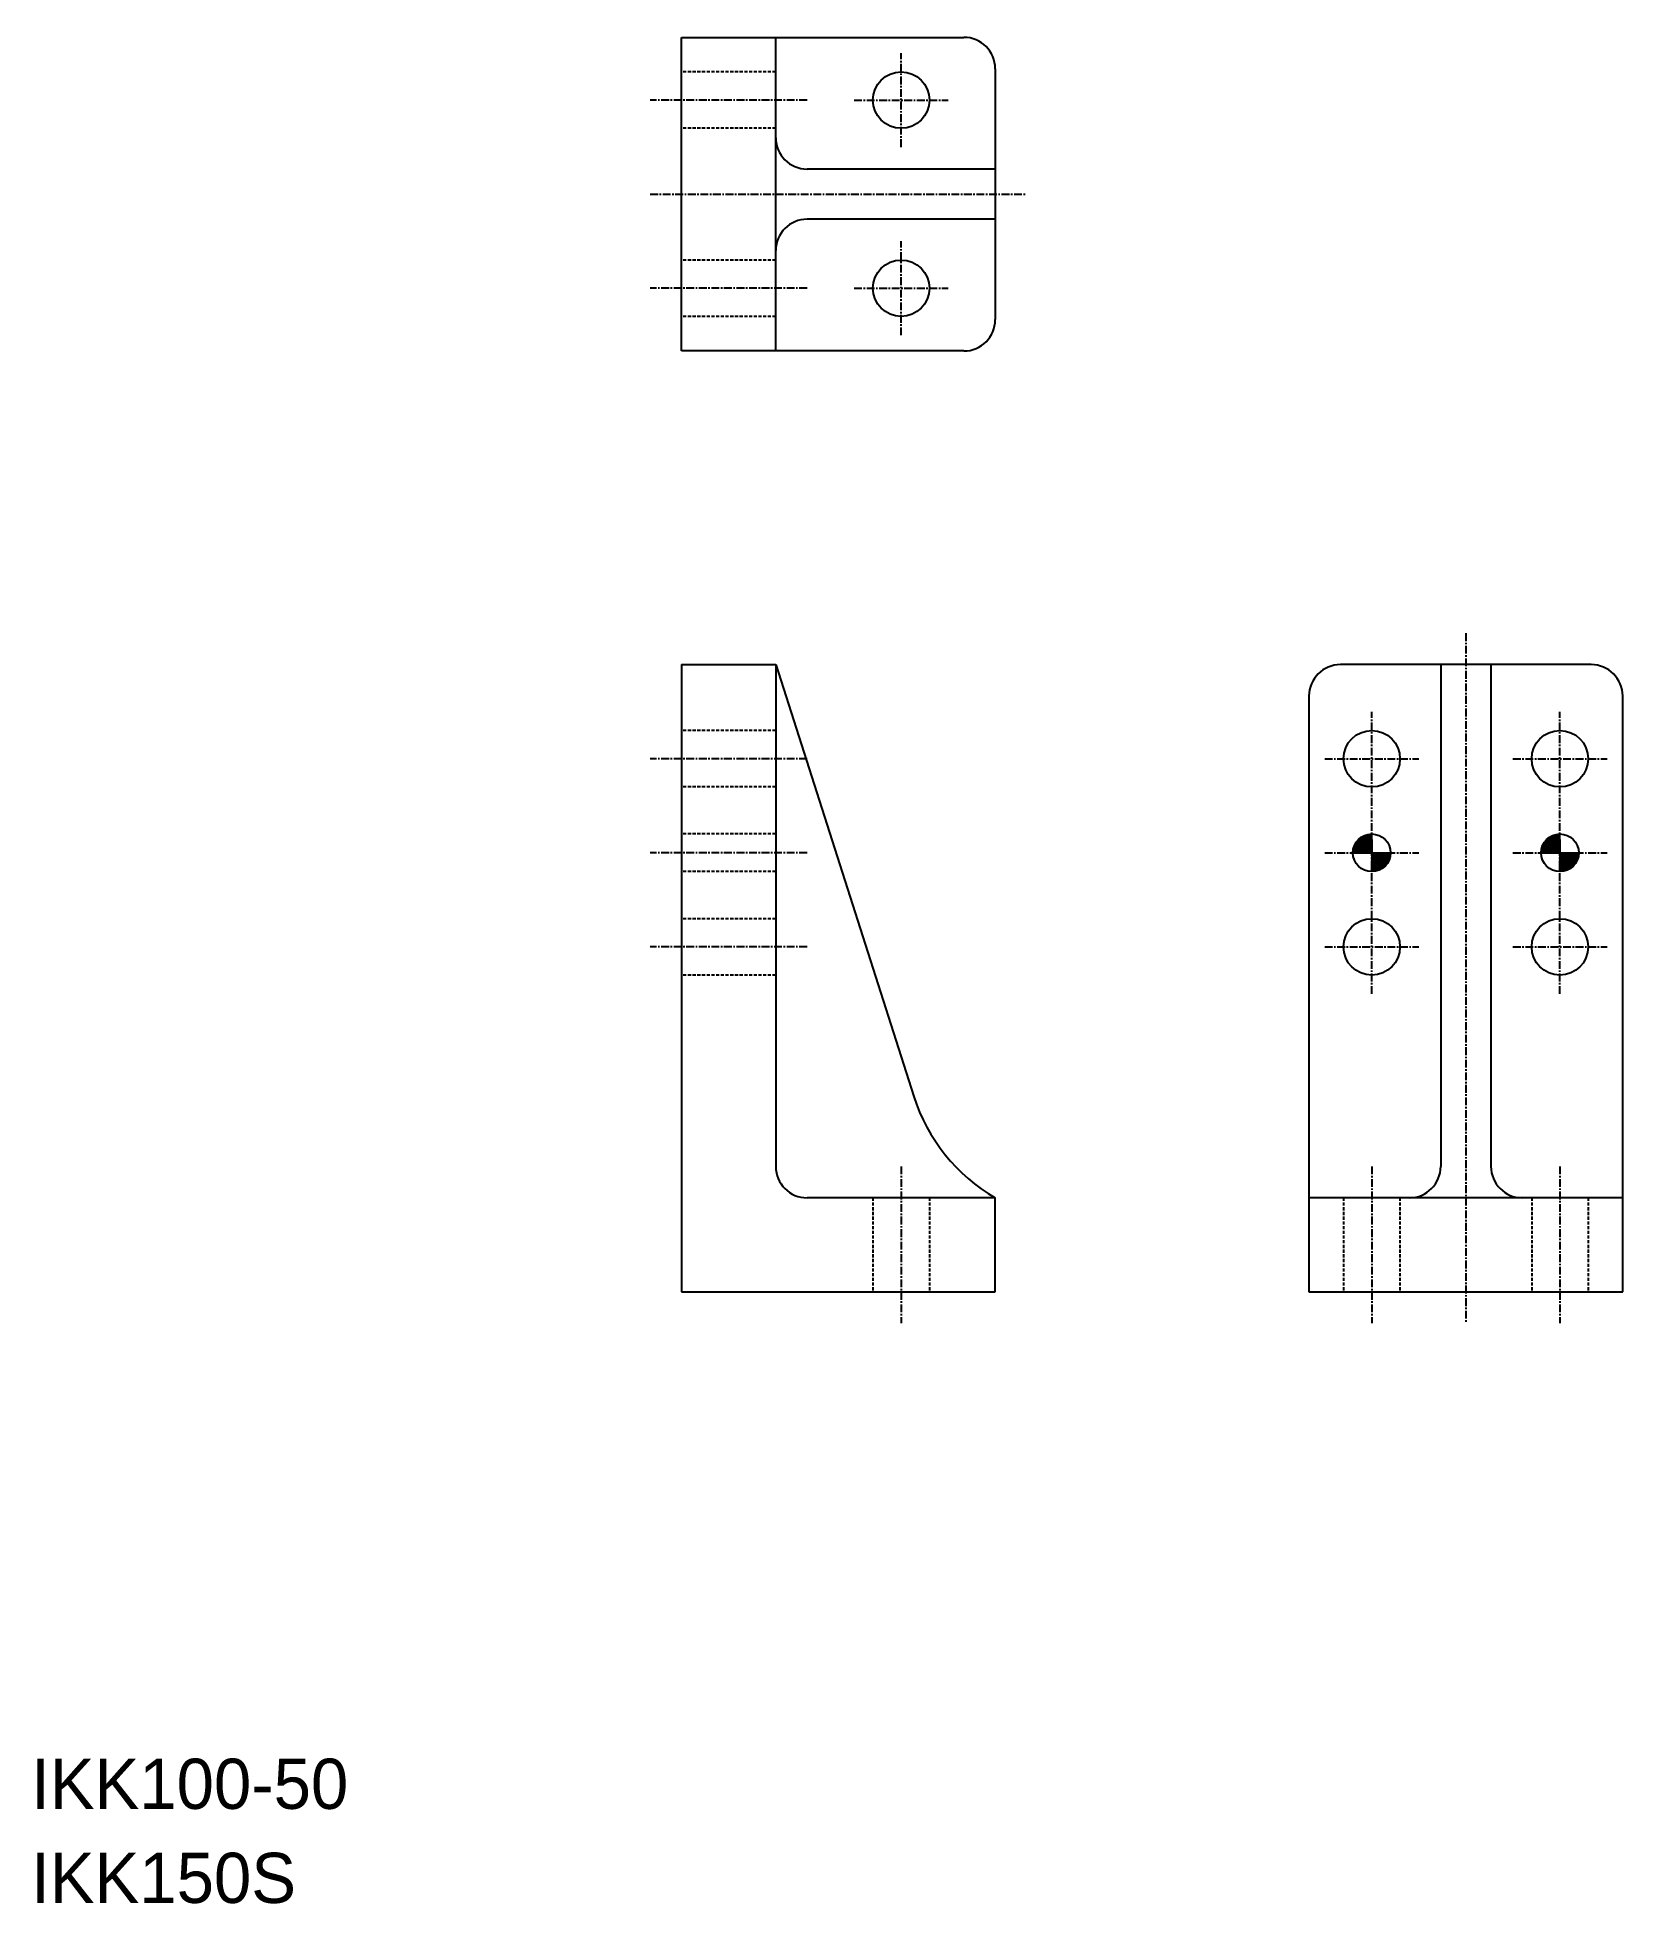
# Model space of a CAD drawing. Extents: x -2484 to -2231, y -604 to -307.
import ezdxf

# ---------------------------------------------------------------- set-up
doc = ezdxf.new("R2010")
doc.units = 0
doc.linetypes.add('CENTER', pattern=[2, 1.25, -0.25, 0.25, -0.25])
doc.linetypes.add('DASHED', pattern=[0.75, 0.5, -0.25])
doc.layers.get('0').update_dxf_attribs({"linetype": 'CONTINUOUS'})
doc.layers.add('CENTER', color=1, linetype='CENTER')

# ---------------------------------------------------------------- blocks, each defined once
blk = doc.blocks.new('*U2')
at = {"color": 7, "linetype": 'CONTINUOUS'}
for p, q in [((-2271.17, -433.86), (-2273.29, -434.74)), ((-2271.17, -434.74), (-2271.17, -433.86)), ((-2273.29, -434.74), (-2274.17, -436.86)), ((-2274.17, -436.86), (-2271.17, -436.86)), ((-2271.17, -434.74), (-2271.17, -436.86)), ((-2271.17, -436.86), (-2268.17, -436.86)), ((-2271.17, -436.86), (-2271.17, -438.98)), ((-2268.17, -436.86), (-2269.05, -438.98)), ((-2269.05, -438.98), (-2271.17, -439.86)), ((-2271.17, -439.86), (-2271.17, -438.98))]:
    blk.add_line(p, q, dxfattribs=at)
for points in [[(-2271.17, -433.86), (-2273.29, -434.74), (-2271.17, -434.74)], [(-2273.29, -434.74), (-2274.17, -436.86), (-2271.17, -436.86)], [(-2274.17, -436.86), (-2274.17, -436.86), (-2271.17, -436.86)], [(-2271.17, -436.86), (-2271.17, -436.86), (-2268.17, -436.86)], [(-2271.17, -436.86), (-2271.17, -438.98), (-2269.05, -438.98)]]:
    blk.add_solid(points, dxfattribs=at)
at = {"color": 7, "linetype": 'CONTINUOUS', "extrusion": (0, 0, -1)}
for points in [[(2273.29, -434.74), (2271.17, -434.74), (2271.17, -436.86)], [(2271.17, -436.86), (2268.17, -436.86), (2269.05, -438.98)], [(2271.17, -438.98), (2269.05, -438.98), (2271.17, -439.86)]]:
    blk.add_solid(points, dxfattribs=at)
blk = doc.blocks.new('*U3')
at = {"color": 7, "linetype": 'CONTINUOUS'}
for p, q in [((-2241.17, -433.86), (-2243.29, -434.74)), ((-2241.17, -434.74), (-2241.17, -433.86)), ((-2243.29, -434.74), (-2244.17, -436.86)), ((-2244.17, -436.86), (-2241.17, -436.86)), ((-2241.17, -434.74), (-2241.17, -436.86)), ((-2241.17, -436.86), (-2238.17, -436.86)), ((-2241.17, -436.86), (-2241.17, -438.98)), ((-2238.17, -436.86), (-2239.05, -438.98)), ((-2239.05, -438.98), (-2241.17, -439.86)), ((-2241.17, -439.86), (-2241.17, -438.98))]:
    blk.add_line(p, q, dxfattribs=at)
for points in [[(-2241.17, -433.86), (-2243.29, -434.74), (-2241.17, -434.74)], [(-2243.29, -434.74), (-2244.17, -436.86), (-2241.17, -436.86)], [(-2244.17, -436.86), (-2244.17, -436.86), (-2241.17, -436.86)], [(-2241.17, -436.86), (-2241.17, -436.86), (-2238.17, -436.86)], [(-2241.17, -436.86), (-2241.17, -438.98), (-2239.05, -438.98)]]:
    blk.add_solid(points, dxfattribs=at)
at = {"color": 7, "linetype": 'CONTINUOUS', "extrusion": (0, 0, -1)}
for points in [[(2243.29, -434.74), (2241.17, -434.74), (2241.17, -436.86)], [(2241.17, -436.86), (2238.17, -436.86), (2239.05, -438.98)], [(2241.17, -438.98), (2239.05, -438.98), (2241.17, -439.86)]]:
    blk.add_solid(points, dxfattribs=at)

msp = doc.modelspace()

# ---------------------------------------------------------------- linework, layer by layer
at = {"color": 7, "linetype": 'CONTINUOUS'}
for p, q in [((-2381.17, -306.86), (-2336.17, -306.86)), ((-2381.17, -356.86), (-2381.17, -306.86)), ((-2366.17, -356.86), (-2366.17, -306.86)), ((-2331.17, -311.86), (-2331.17, -351.86)), ((-2331.17, -327.86), (-2361.17, -327.86)), ((-2331.17, -335.86), (-2361.17, -335.86)), ((-2336.17, -356.86), (-2381.17, -356.86)), ((-2381.17, -406.86), (-2381.17, -506.86)), ((-2381.17, -406.86), (-2366.17, -406.86)), ((-2366.17, -406.86), (-2366.17, -486.86)), ((-2366.17, -406.86), (-2366.17, -472.61)), ((-2236.17, -406.86), (-2276.17, -406.86)), ((-2260.17, -406.86), (-2260.17, -486.86)), ((-2252.17, -406.86), (-2252.17, -486.86)), ((-2281.17, -411.86), (-2281.17, -506.86)), ((-2231.17, -506.86), (-2231.17, -411.86)), ((-2331.17, -491.86), (-2361.17, -491.86)), ((-2331.17, -506.86), (-2331.17, -491.86)), ((-2231.17, -491.86), (-2281.17, -491.86)), ((-2381.17, -506.86), (-2331.17, -506.86)), ((-2281.17, -506.86), (-2231.17, -506.86))]:
    msp.add_line(p, q, dxfattribs=at)
msp.add_lwpolyline([(-2366.17, -406.86), (-2344.16, -475.69, 0.185746), (-2331.17, -491.86, 0.166713)], format="xyb", dxfattribs=at)
for centre, radius in [((-2346.17, -316.86), 4.5), ((-2346.17, -346.86), 4.5), ((-2271.17, -421.86), 4.5), ((-2241.17, -421.86), 4.5), ((-2271.17, -436.86), 3), ((-2241.17, -436.86), 3), ((-2271.17, -451.86), 4.5), ((-2241.17, -451.86), 4.5)]:
    msp.add_circle(centre, radius, dxfattribs=at)
for centre, start, end in [((-2336.17, -311.86), 0, 90), ((-2361.17, -322.86), 180, 270), ((-2361.17, -340.86), 90, 180), ((-2336.17, -351.86), 270, 0), ((-2276.17, -411.86), 90, 180), ((-2236.17, -411.86), 0, 90), ((-2361.17, -486.86), 180, 270), ((-2265.17, -486.86), 270, 0), ((-2247.17, -486.86), 180, 270)]:
    msp.add_arc(centre, 5, start, end, dxfattribs=at)
at = {"layer": 'CENTER', "color": 1, "linetype": 'CENTER'}
for p, q in [((-2346.17, -324.36), (-2346.17, -309.36)), ((-2361.17, -316.86), (-2386.17, -316.86)), ((-2353.67, -316.86), (-2338.67, -316.86)), ((-2386.17, -331.86), (-2326.17, -331.86)), ((-2346.17, -354.36), (-2346.17, -339.36)), ((-2361.17, -346.86), (-2386.17, -346.86)), ((-2353.67, -346.86), (-2338.67, -346.86)), ((-2256.17, -401.86), (-2256.17, -511.86)), ((-2271.17, -459.36), (-2271.17, -414.36)), ((-2241.17, -459.36), (-2241.17, -414.36)), ((-2361.17, -421.86), (-2386.17, -421.86)), ((-2278.67, -421.86), (-2263.67, -421.86)), ((-2248.67, -421.86), (-2233.67, -421.86)), ((-2361.17, -436.86), (-2386.17, -436.86)), ((-2278.67, -436.86), (-2263.67, -436.86)), ((-2248.67, -436.86), (-2233.67, -436.86)), ((-2361.17, -451.86), (-2386.17, -451.86)), ((-2278.67, -451.86), (-2263.67, -451.86)), ((-2248.67, -451.86), (-2233.67, -451.86)), ((-2346.17, -486.86), (-2346.17, -511.86)), ((-2271.17, -486.86), (-2271.17, -511.86)), ((-2241.17, -486.86), (-2241.17, -511.86))]:
    msp.add_line(p, q, dxfattribs=at)
at = {"layer": 'CENTER', "color": 3, "linetype": 'DASHED'}
for p, q in [((-2366.17, -312.36), (-2381.17, -312.36)), ((-2366.17, -321.36), (-2381.17, -321.36)), ((-2366.17, -342.36), (-2381.17, -342.36)), ((-2366.17, -351.36), (-2381.17, -351.36)), ((-2366.17, -417.36), (-2381.17, -417.36)), ((-2366.17, -426.36), (-2381.17, -426.36)), ((-2366.17, -433.86), (-2381.17, -433.86)), ((-2366.17, -439.86), (-2381.17, -439.86)), ((-2366.17, -447.36), (-2381.17, -447.36)), ((-2366.17, -456.36), (-2381.17, -456.36)), ((-2350.67, -491.86), (-2350.67, -506.86)), ((-2341.67, -491.86), (-2341.67, -506.86)), ((-2275.67, -491.86), (-2275.67, -506.86)), ((-2266.67, -491.86), (-2266.67, -506.86)), ((-2245.67, -491.86), (-2245.67, -506.86)), ((-2236.67, -491.86), (-2236.67, -506.86))]:
    msp.add_line(p, q, dxfattribs=at)

# ---------------------------------------------------------------- block references
at = {"color": 7, "linetype": 'CONTINUOUS'}
for name in ['*U2', '*U3']:
    msp.add_blockref(name, (0, 0), dxfattribs=at)

# ---------------------------------------------------------------- texts
for s, p in [('IKK100-50', (-2484.85, -589.27)), ('IKK150S', (-2484.85, -604.27))]:
    msp.add_text(s, height=8, dxfattribs=at).set_placement(p)

doc.saveas('drawing.dxf')
